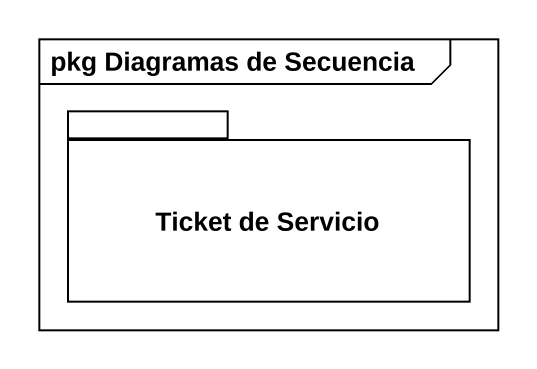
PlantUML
@startuml
mainframe pkg Diagramas de Secuencia
package "Ticket de Servicio" as Ticket_de_Servicio {
}
@enduml
